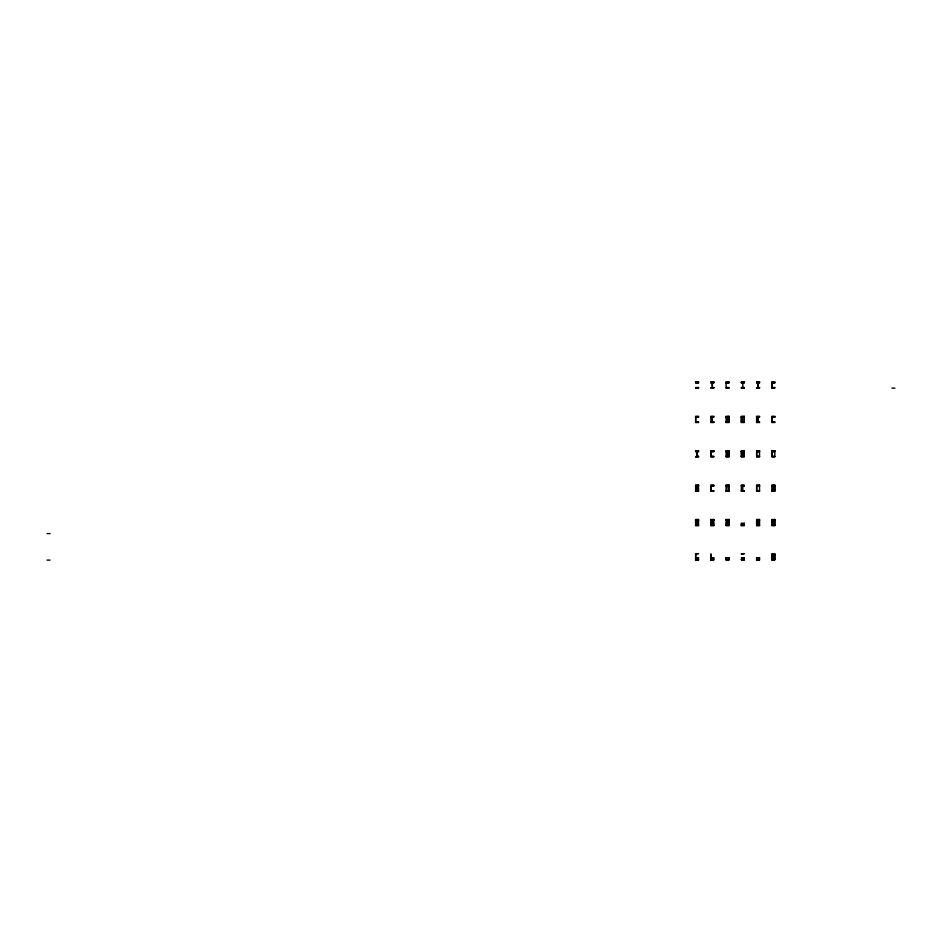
<?xml version="1.0" encoding="UTF-8"?>
<svg xmlns="http://www.w3.org/2000/svg" width="942" height="942" viewBox="0 0 942 942"><rect width="100%" height="100%" fill="white"/><g stroke="black" fill="none" stroke-linecap="round" stroke-linejoin="round"><path stroke-width="1.41" d="M695.596 382.275L698.517 382.275M710.845 382.275L713.777 382.275M726.094 382.275L729.026 382.275M741.354 382.275L744.274 382.275M756.603 382.275L759.523 382.275M771.851 382.275L774.783 382.275M695.596 382.758L698.517 382.758M710.845 382.758L713.777 382.758M726.094 382.758L729.026 382.758M741.354 382.758L744.274 382.758M756.603 382.758L759.523 382.758M771.851 382.758L774.783 382.758M726.094 382.852L729.026 382.852L729.026 381.875L726.094 381.875L726.094 388.128L729.026 388.128L729.026 387.503L726.094 387.503M771.851 382.852L774.783 382.852L774.783 381.875L771.851 381.875L771.851 388.128L774.783 388.128L774.783 387.503L771.851 387.503M695.596 387.727L698.517 387.727M710.845 387.727L713.777 387.727M726.094 387.727L729.026 387.727M741.354 387.727L744.274 387.727M756.603 387.727L759.523 387.727M771.851 387.727L774.783 387.727M891.968 388.128L894.9 388.128M695.596 416.67L698.517 416.67M710.845 416.67L713.777 416.67M726.094 416.67L729.026 416.67M741.354 416.67L744.274 416.67M756.603 416.67L759.523 416.67M771.851 416.67L774.783 416.67M726.094 417.047L729.026 417.047M741.354 417.047L744.274 417.047M695.596 417.259L698.517 417.153M710.845 417.259L713.777 417.259L713.777 416.282L710.845 416.282L710.845 422.522L713.777 422.522L713.777 421.898M726.094 417.106L729.026 417.259L728.955 421.839L726.094 421.839M741.354 417.106L744.274 417.259M756.603 417.259L759.523 417.259L759.523 416.282L756.603 416.282L756.603 422.522L759.523 422.522L759.523 421.898L756.603 421.898M771.851 417.259L774.783 417.153M695.596 421.898L698.517 421.934M710.845 421.898L713.777 421.934M744.274 421.839L741.354 421.898L741.425 417.259M771.851 421.898L774.783 421.898L774.783 422.522L771.851 422.522L771.851 416.282L774.783 416.282L774.783 417.259M695.596 422.134L698.517 422.134M710.845 422.134L713.777 422.134M726.094 422.134L729.026 422.134M741.354 422.134L744.274 422.134M756.603 422.134L759.523 422.134M771.851 422.134L774.783 422.134M695.596 451.065L698.517 451.065M710.845 451.065L713.777 451.065M726.094 451.065L729.026 451.065M741.354 451.065L744.274 451.065M756.603 451.065L759.523 451.065M771.851 451.065L774.783 451.065M695.596 451.559L698.517 451.559M710.845 451.559L713.777 451.559M726.094 451.512L729.026 451.512M741.354 451.453L744.274 451.559M756.603 451.559L759.523 451.559M771.851 451.559L774.783 451.559M726.094 451.654L729.026 451.654L728.955 456.246L726.094 456.246M741.354 451.654L744.274 451.654M756.603 451.654L759.523 451.654M771.851 451.654L774.783 451.654M741.354 456.34L744.274 456.246M756.603 456.34L759.523 456.293M771.851 456.293L774.783 456.293M695.596 456.529L698.517 456.529M710.845 456.529L713.777 456.529M726.094 456.529L729.026 456.529M741.354 456.529L744.274 456.387M756.603 456.529L759.523 456.529M771.851 456.529L774.783 456.529M695.596 485.471L698.517 485.471M710.845 485.471L713.777 485.471M726.094 485.471L729.026 485.471M741.354 485.471L744.274 485.471M756.603 485.471L759.523 485.471M771.851 485.471L774.783 485.471M710.845 485.954L713.777 485.954L713.777 485.083L710.845 485.083L710.845 491.324L713.777 491.324L713.777 490.7L710.845 490.7L710.986 486.048L713.777 486.048M744.274 485.954L741.354 485.954L744.274 486.048L744.274 485.083L741.354 485.083L741.354 491.324L744.274 491.324L744.274 490.7L741.354 490.7M771.851 485.848L774.783 485.848M771.851 486.048L774.783 486.048M771.851 490.641L774.783 490.641M695.596 490.7L698.517 490.7M726.094 490.7L729.026 490.7M756.603 490.7L759.523 490.7M771.851 490.735L774.783 490.7M695.596 490.935L698.517 490.935M710.845 490.935L713.777 490.935M726.094 490.935L729.026 490.935M741.354 490.935L744.274 490.935M756.603 490.935L759.523 490.935M771.851 490.935L774.783 490.935M695.596 519.866L698.517 519.866M710.845 519.866L713.777 519.866M726.094 519.866L729.026 519.866M756.603 519.866L759.523 519.866M771.851 519.866L774.783 519.866M698.517 520.255L695.596 520.314L698.517 520.455M713.777 520.255L710.845 520.314L713.777 520.455M726.094 520.255L729.026 520.314M756.603 520.255L759.523 520.314M771.851 520.314L774.783 520.314M726.094 520.455L729.026 520.455L728.955 525.035L726.094 525.094M756.603 520.455L759.523 520.455M771.851 520.455L774.783 520.455M713.777 523.246L710.998 523.234L710.998 525.035M726.247 523.246L729.026 523.246M756.756 523.234L759.523 523.234M695.596 525.189L698.517 525.035M710.845 525.035L713.777 525.035M741.354 525.189L744.274 525.189M756.603 525.094L759.523 525.035M771.851 525.094L774.783 525.035M695.596 525.33L698.517 525.33M710.845 525.33L713.777 525.33M726.094 525.33L729.026 525.33M741.354 525.283L744.274 525.33M756.603 525.33L759.523 525.33M771.851 525.33L774.783 525.33M47.1 533.584L50.032 533.584M695.596 553.872L698.517 553.684L695.596 553.684L695.596 560.125L698.517 560.125L698.517 557.688L695.785 557.688M771.851 554.273L774.783 554.273M771.851 554.65L774.783 554.65M771.851 554.85L774.783 554.85M711.045 557.688L713.777 557.688L713.777 560.125L710.845 560.125L710.845 553.872L711.045 559.725M695.785 557.829L698.517 557.829M711.045 557.829L713.777 557.829M726.094 557.829L729.026 557.829M741.542 557.829L744.274 557.829M756.603 557.829L759.523 557.829M771.851 559.442L774.783 559.442M695.596 559.725L698.517 559.583M710.845 559.725L713.777 559.583M726.094 559.725L729.026 559.583M741.354 559.725L744.274 559.725M756.603 559.583L759.523 559.583M771.851 559.725L774.783 559.583M47.1 560.125L50.032 560.125M774.713 486.048L774.713 490.641M774.713 520.455L774.713 525.035M774.713 554.85L774.713 559.442M773.394 486.048L773.382 490.7M773.429 520.455L773.429 525.035M773.429 554.85L773.429 559.442M773.241 486.048L773.252 490.7M773.276 520.455L773.276 525.035M773.276 554.85L773.276 559.442M771.993 382.852L771.993 387.503M771.993 417.259L771.993 421.898M771.993 451.654L771.993 456.293M772.004 520.455L771.993 525.094M772.004 554.85L771.993 559.501M758.133 382.852L758.133 387.503M758.133 417.259L758.133 421.898M758.18 520.455L758.18 525.035M757.992 382.852L757.992 387.503M757.992 417.259L757.992 421.898M758.027 520.455L758.027 525.035M756.744 451.654L756.744 456.293M756.744 486.048L756.744 490.7M756.756 520.455L756.756 525.035M742.885 382.852L742.743 387.503M742.743 417.259L742.743 421.839M742.92 451.654L742.92 456.246M742.885 486.048L742.743 490.7M741.495 451.654L741.484 456.293M741.507 523.434L741.507 525.189M741.542 559.725L741.542 557.688L744.274 557.688L744.274 560.125L741.354 559.63M728.437 490.7L728.437 486.602L726.682 486.602L726.682 490.7M727.671 417.259L727.671 421.839M727.636 451.654L727.624 456.293M727.671 520.455L727.671 525.035M727.53 417.259L727.53 421.839M727.483 451.654L727.495 456.293M727.53 520.455L727.53 525.035M726.27 557.688L726.258 559.583M712.376 382.852L712.376 387.503M712.376 417.259L712.376 421.898M712.388 520.455L712.376 525.094M712.246 382.852L712.246 387.503M712.246 417.259L712.246 421.898M712.234 520.455L712.246 525.094M711.186 557.829L711.186 559.583M698.517 417.259L698.517 416.282L695.596 416.282L695.596 422.522L698.517 422.522L698.517 421.898M697.127 451.654L697.127 456.293M697.127 486.048L697.127 490.7M697.162 520.455L697.127 525.094M696.986 451.654L696.986 456.293M696.986 486.048L696.986 490.7M696.986 520.455L696.986 525.094M695.726 417.259L695.726 421.898M695.667 520.455L695.738 525.035M695.785 553.872L695.785 559.725M698.517 381.875L695.596 381.875L695.596 382.852L698.517 382.852L698.517 381.875M713.777 381.875L710.845 381.875L710.845 382.852L713.777 382.852L713.777 381.875M744.274 381.875L741.354 381.875L741.354 382.852L744.274 382.852L744.274 381.875M759.523 381.875L756.603 381.875L756.603 382.852L759.523 382.852L759.523 381.875M698.517 387.503L695.596 387.503L695.596 388.128L698.517 388.128L698.517 387.503M713.777 387.503L710.845 388.128L713.777 388.128L713.777 387.503M744.274 387.539L741.354 387.503L741.354 388.128L744.274 388.128L744.274 387.503M759.523 387.503L756.603 388.128L759.523 388.128L759.523 387.503M729.026 416.282L726.094 416.282L726.094 422.522L729.026 422.522L729.026 416.282M744.274 416.282L741.354 416.282L741.354 422.522L744.274 422.522L744.274 416.282M698.517 450.676L695.596 450.676L695.596 451.654L698.517 451.654L698.517 450.676M713.777 450.676L710.845 450.676L710.845 456.917L713.777 456.917L713.777 456.293L710.845 456.34L710.986 451.654L713.777 451.654L713.777 450.676M729.026 450.676L726.094 450.676L726.094 456.917L729.026 456.917L729.026 450.676M744.274 450.676L741.354 450.676L741.354 456.917L744.274 456.917L744.274 450.676M759.523 450.676L756.603 450.676L756.603 456.917L759.523 456.917L759.523 450.676M774.783 450.676L771.851 450.676L771.851 456.917L774.783 456.917L774.783 450.676M698.517 456.34L695.596 456.917L698.517 456.917L698.517 456.293M698.517 485.083L695.596 485.083L695.596 491.324L698.517 491.324L698.517 485.083M729.026 485.083L726.094 485.083L726.094 491.324L729.026 491.324L729.026 485.083M759.523 485.083L756.603 485.083L756.603 491.324L759.523 491.324L759.523 485.083M774.783 485.083L771.851 485.083L771.851 491.324L774.783 491.324L774.783 485.083M698.517 485.954L695.596 485.954L698.517 486.048M729.026 485.954L726.094 485.954L729.026 486.048M759.523 485.954L756.603 485.954L759.523 486.048M698.517 519.478L695.596 519.478L695.596 525.718L698.517 525.718L698.517 519.478M713.777 519.478L710.845 519.478L710.845 525.718L713.777 525.718L713.777 519.478M729.026 519.478L726.094 519.478L726.094 525.718L729.026 525.718L729.026 519.478M759.523 519.478L756.603 519.478L756.603 525.718L759.523 525.718L759.523 519.478M774.783 519.478L771.851 519.478L771.851 525.718L774.783 525.718L774.783 519.478M744.274 523.281L741.354 523.281L741.354 525.718L744.274 525.718L744.274 523.281M744.274 553.684L741.354 553.872L744.274 553.684M774.783 553.872L771.851 553.872L771.851 560.125L774.783 560.125L774.783 553.872M729.026 557.688L726.094 557.688L726.094 560.125L729.026 560.125L729.026 557.688M759.523 557.688L756.603 557.688L756.603 560.125L759.523 560.125L759.523 557.688"/></g></svg>
